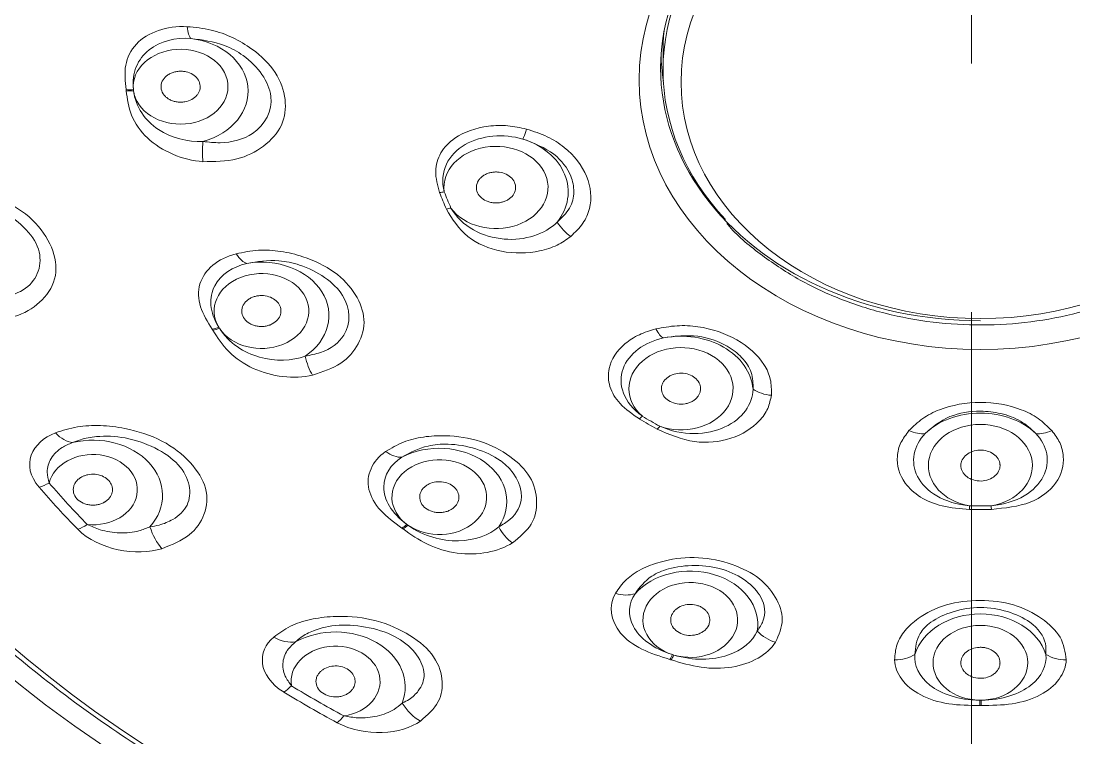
# Model space of a CAD drawing. Extents: x 900 to 2324, y -1513 to 827.
# Drawn here: x 1643.79 to 1670.66, y 518.83 to 537.12 of the extents above; entities that cross this region are included whole.
import ezdxf

# ---------------------------------------------------------------- set-up
doc = ezdxf.new("R2010")
doc.units = 0
doc.header["$LTSCALE"] = 4
doc.header["$MEASUREMENT"] = 0
doc.linetypes.add('CENTER2', pattern=[28.575, 19.05, -3.175, 3.175, -3.175])
doc.layers.add('1', color=7, linetype='CONTINUOUS')
doc.layers.add('Cneter', color=1, linetype='CENTER2', lineweight=13)

msp = doc.modelspace()

# ---------------------------------------------------------------- linework, layer by layer
at = {"layer": '1', "color": 7, "linetype": 'Continuous', "lineweight": 18}
msp.add_line((1660.172, 536.356), (1660.172, 535.871), dxfattribs=at)
at = {"layer": '1', "color": 7, "linetype": 'Continuous', "lineweight": 13}
for centre, major_axis, ratio, start_param, end_param in [((1668.272, 540.198), (37.699, 0), 0.790155, 5.156583, 10.55138), ((1668.272, 535.871), (-8.1, 0), 0.790155, 3.141593, 5.631894), ((1648.198, 537.457), (-0.037, -0.799), 0.234951, 5.362384, 6.059247), ((1647.86, 535.333), (-1.723, 0), 0.790155, 1.90739, 4.560595), ((1647.86, 535.448), (1.209, 0), 0.790155, 3.249378, 9.501792), ((1668.272, 536.956), (21.895, 0), 0.790155, 3.233136, 3.234849), ((1668.272, 536.943), (21.709, 0), 0.790155, 3.233136, 3.234849), ((1656.787, 534.865), (-0.208, -0.772), 0.056522, 0.242482, 0.883937), ((1648.599, 534.04), (-0.061, -0.798), 0.212439, 4.718598, 5.415462), ((1655.909, 532.876), (1.328, 0), 0.790155, 3.665213, 9.529476), ((1655.909, 532.762), (-1.842, 0), 0.790155, 2.581161, 4.330343), ((1668.272, 536.056), (-14.424, 0), 0.790155, 0.29485, 0.333468), ((1668.272, 536.051), (14.302, 0), 0.790155, 3.436443, 3.475061), ((1668.272, 535.923), (8.162, 0), 0.790155, 3.665551, 4.712389), ((1657.905, 532.148), (0.511, -0.615), 0.556904, 4.516601, 5.158057), ((1649.438, 531.71), (0.202, -0.774), 0.44544, 5.337326, 6.034189), ((1649.922, 529.608), (-1.723, 0), 0.790155, 2.276989, 4.930194), ((1649.922, 529.723), (1.209, 0), 0.790155, 3.618977, 9.871391), ((1668.272, 536.956), (21.895, 0), 0.790155, 3.602735, 3.604448), ((1668.272, 536.943), (21.709, 0), 0.790155, 3.602735, 3.604448), ((1660.057, 529.807), (0.189, -0.777), 0.318853, 5.403993, 6.045448), ((1660.631, 527.626), (-1.842, 0), 0.790155, 3.20948, 4.958661), ((1660.631, 527.74), (1.328, 0), 0.790155, 4.293532, 10.157795), ((1651.373, 528.638), (0.177, -0.78), 0.425202, 4.701083, 5.397947), ((1662.982, 528.128), (0.796, -0.078), 0.69797, 4.082197, 4.723652), ((1668.272, 536.056), (-14.424, 0), 0.790155, 0.923169, 0.961787), ((1668.272, 536.051), (14.302, 0), 0.790155, 4.064761, 4.10338), ((1668.272, 525.664), (-1.842, 0), 0.790155, 3.837798, 5.58698), ((1668.272, 525.779), (1.328, 0), 0.790155, 4.92185, 10.786113), ((1644.914, 527.32), (0.359, -0.933), 0.592247, 5.317737, 5.995766), ((1645.62, 525.02), (-1.779, 0), 0.790155, 2.531812, 5.008011), ((1666.464, 527.234), (0.6, -0.53), 0.607043, 5.181947, 5.823402), ((1670.08, 527.234), (0.6, 0.53), 0.607043, 3.601376, 4.242831), ((1654.462, 524.857), (-1.723, 0), 0.790155, 2.646588, 5.299793), ((1645.62, 525.163), (1.136, 0), 0.790155, 4.587753, 9.235255), ((1653.222, 526.705), (0.458, -0.656), 0.61852, 5.225567, 5.92243), ((1654.462, 524.972), (1.209, 0), 0.790155, 3.988576, 10.24099), ((1668.272, 538.198), (-29.098, 0), 0.790155, 0.599521, 0.657116), ((1668.272, 538.168), (28.789, 0), 0.790155, 3.741114, 3.798709), ((1668.272, 536.056), (-14.424, 0), 0.790155, 1.551487, 1.590105), ((1668.272, 536.051), (14.302, 0), 0.790155, 4.69308, 4.731698), ((1668.272, 536.943), (21.709, 0), 0.790155, 3.972334, 3.974047), ((1647.605, 524.394), (0.292, -0.956), 0.556219, 4.729444, 5.407473), ((1668.272, 536.956), (21.895, 0), 0.790155, 3.972334, 3.974047), ((1656.43, 524.393), (0.431, -0.674), 0.60329, 4.599472, 5.296335), ((1660.867, 521.724), (-1.723, 0), 0.790155, 3.016187, 5.669392), ((1660.867, 521.838), (1.209, 0), 0.790155, 4.358175, 10.61059), ((1659.038, 523.117), (0.697, -0.393), 0.730817, 4.998751, 5.695614), ((1668.272, 520.63), (-1.723, 0), 0.790155, 3.385786, 6.038992), ((1651.814, 520.125), (-1.779, 0), 0.790155, 2.845971, 5.32217), ((1668.272, 520.745), (1.209, 0), 0.790155, 4.727775, 10.980189), ((1650.428, 522.163), (0.645, -0.764), 0.716961, 5.188181, 5.86621), ((1663.087, 521.878), (0.676, -0.428), 0.72265, 4.385315, 5.082178), ((1651.814, 520.269), (1.136, 0), 0.790155, 4.901912, 9.549414), ((1668.272, 536.956), (21.895, 0), 0.790155, 4.341933, 4.343647), ((1668.272, 536.943), (21.709, 0), 0.790155, 4.341933, 4.343647), ((1666.101, 521.433), (0.8, 0.023), 0.767163, 4.667088, 5.363952), ((1670.443, 521.433), (0.8, -0.023), 0.767163, 4.060826, 4.75769), ((1668.272, 538.198), (-29.098, 0), 0.790155, 0.91368, 0.971275), ((1668.272, 538.168), (28.789, 0), 0.790155, 4.055273, 4.112868), ((1654.131, 520.037), (0.575, -0.818), 0.690785, 4.621421, 5.29945), ((1668.272, 536.943), (21.709, 0), 0.790155, 4.711532, 4.713246), ((1668.272, 536.956), (21.895, 0), 0.790155, 4.711532, 4.713246)]:
    msp.add_ellipse(centre, major_axis=major_axis, ratio=ratio, start_param=start_param, end_param=end_param, dxfattribs=at)
for centre, major_axis in [((1668.272, 539.177), (33.622, 0)), ((1668.272, 535.623), (-8.709, 0)), ((1668.272, 535.566), (7.641, 0))]:
    msp.add_ellipse(centre, major_axis=major_axis, ratio=0.790155, dxfattribs=at)
at = {"layer": '1', "color": 7, "linetype": 'Continuous', "lineweight": 18}
for centre, major_axis, ratio, start_param, end_param in [((1668.272, 535.871), (-8.1, 0), 0.790155, 5.631894, 6.283185), ((1668.272, 535.923), (8.162, 0), 0.790155, 2.567172, 3.141593), ((1668.272, 536.356), (8.1, 0), 0.790155, 3.061138, 3.141593), ((1668.272, 536.357), (8.15, 0), 0.790155, 3.152785, 3.260973), ((1668.272, 535.923), (8.162, 0), 0.790155, 3.141593, 3.665552), ((1668.272, 535.871), (-8.1, 0), 0.790155, 0, 0.637449), ((1646.655, 535.865), (0.795, 0.092), 0.610341, 4.407184, 4.641599), ((1646.658, 535.836), (-0.794, -0.094), 0.610244, 1.264274, 1.498689), ((1654.588, 533.257), (0.747, 0.287), 0.586457, 4.337038, 4.490685), ((1654.759, 532.842), (-0.733, -0.321), 0.579144, 1.168506, 1.322153), ((1648.831, 529.8), (0.677, 0.426), 0.548886, 4.145622, 4.380037), ((1648.848, 529.774), (-0.676, -0.427), 0.548418, 1.002967, 1.237381), ((1659.644, 527.529), (0.41, 0.687), 0.369764, 4.004746, 4.158392), ((1660.091, 527.272), (-0.386, -0.701), 0.350617, 0.85052, 1.004166), ((1644.504, 525.945), (-0.756, -0.654), 0.50602, 0.844351, 1.158239), ((1667.996, 525.243), (0.012, 0.8), 0.011834, 3.899098, 4.052745), ((1668.549, 525.243), (0.012, -0.8), 0.011834, 5.372033, 5.52568), ((1645.479, 524.885), (0.716, 0.699), 0.485274, 3.956021, 4.26991), ((1653.634, 524.767), (0.468, 0.649), 0.413301, 3.957805, 4.19222), ((1653.661, 524.747), (-0.467, -0.65), 0.412525, 0.815539, 1.049953), ((1668.272, 539.39), (-34.52, 0), 0.790155, 0.629497, 2.51406), ((1660.413, 521.443), (0.235, 0.765), 0.221897, 3.851939, 4.086354), ((1660.448, 521.433), (-0.234, -0.765), 0.220918, 0.710031, 0.944446), ((1650.687, 520.77), (-0.521, -0.854), 0.374386, 0.706149, 1.020037), ((1668.254, 520.28), (0.001, 0.8), 0.000525, 3.81824, 4.052655), ((1668.291, 520.28), (0.001, -0.8), 0.000525, 5.372123, 5.606538), ((1652.028, 520), (0.475, 0.88), 0.345831, 3.8289, 4.142788)]:
    msp.add_ellipse(centre, major_axis=major_axis, ratio=ratio, start_param=start_param, end_param=end_param, dxfattribs=at)
at = {"layer": '1', "color": 7, "linetype": 'Continuous', "lineweight": 13}
for points, knots in [([(1648.026, 536.98), (1647.509, 537.004), (1647.018, 536.843), (1646.587, 536.383), (1646.495, 536.196), (1646.424, 535.793), (1646.445, 535.584), (1646.47, 535.375)], [0, 0, 0, 0, 0.5, 0.5, 0.75, 0.75, 1, 1, 1, 1]), ([(1648.026, 536.98), (1648.231, 536.96), (1648.626, 536.921), (1649.196, 536.716), (1649.782, 536.367), (1650.333, 535.835), (1650.579, 535.123), (1650.495, 534.431), (1650.01, 533.908), (1649.313, 533.543), (1648.727, 533.537), (1648.43, 533.534)], [0, 0, 0, 0, 0.087607, 0.169371, 0.250856, 0.377447, 0.501128, 0.621802, 0.747777, 0.872041, 1, 1, 1, 1]), ([(1646.655, 535.375), (1646.632, 535.585), (1646.657, 535.783), (1646.797, 536.128), (1646.911, 536.273), (1647.337, 536.612), (1647.732, 536.707), (1648.12, 536.679)], [0, 0, 0, 0, 0.25, 0.25, 0.5, 0.5, 1, 1, 1, 1]), ([(1648.429, 534.048), (1648.576, 534.033), (1649.038, 533.983), (1649.885, 534.218), (1650.208, 534.832), (1650.12, 535.568), (1649.726, 536.124), (1648.882, 536.578), (1648.412, 536.64), (1648.12, 536.679)], [0, 0, 0, 0, 0.080562, 0.253207, 0.499831, 0.500495, 0.747529, 0.843295, 1, 1, 1, 1]), ([(1646.473, 535.345), (1646.497, 535.138), (1646.526, 534.926), (1646.693, 534.512), (1646.831, 534.312), (1647.374, 533.798), (1647.913, 533.574), (1648.43, 533.534)], [0, 0, 0, 0, 0.25, 0.25, 0.5, 0.5, 1, 1, 1, 1]), ([(1648.429, 534.048), (1648.047, 534.033), (1647.626, 534.138), (1647.124, 534.47), (1646.976, 534.611), (1646.756, 534.943), (1646.685, 535.138), (1646.658, 535.345)], [0, 0, 0, 0, 0.5, 0.5, 0.75, 0.75, 1, 1, 1, 1]), ([(1654.471, 532.744), (1654.419, 532.927), (1654.32, 533.274), (1654.465, 533.774), (1654.9, 534.227), (1655.55, 534.453), (1656.208, 534.469), (1656.531, 534.4), (1656.689, 534.366)], [0, 0, 0, 0, 0.178327, 0.339125, 0.500023, 0.752204, 0.878517, 1, 1, 1, 1]), ([(1656.689, 534.366), (1656.869, 534.308), (1657.218, 534.195), (1657.812, 533.819), (1658.304, 533.175), (1658.374, 532.458), (1658.146, 531.942), (1657.928, 531.733), (1657.816, 531.625)], [0, 0, 0, 0, 0.130106, 0.252927, 0.499594, 0.746402, 0.869479, 1, 1, 1, 1]), ([(1654.588, 532.767), (1654.523, 533.018), (1654.545, 533.262), (1654.74, 533.675), (1654.912, 533.848), (1655.538, 534.212), (1656.108, 534.252), (1656.595, 534.112)], [0, 0, 0, 0, 0.25, 0.25, 0.5, 0.5, 1, 1, 1, 1]), ([(1657.469, 531.988), (1657.589, 532.102), (1657.821, 532.322), (1657.923, 532.752), (1657.832, 533.24), (1657.417, 533.795), (1656.879, 534.003), (1656.595, 534.112)], [0, 0, 0, 0, 0.179168, 0.347393, 0.501625, 0.737142, 1, 1, 1, 1]), ([(1641.403, 532.931), (1641.614, 532.94), (1642.023, 532.957), (1642.665, 532.832), (1643.378, 532.559), (1644.129, 532.086), (1644.622, 531.354), (1644.746, 530.595), (1644.375, 529.988), (1643.732, 529.551), (1643.138, 529.487), (1642.832, 529.454)], [0, 0, 0, 0, 0.087456, 0.169153, 0.25014, 0.377375, 0.499739, 0.622279, 0.749894, 0.871256, 1, 1, 1, 1]), ([(1642.715, 530.066), (1642.803, 530.058), (1643.044, 530.037), (1643.497, 530.091), (1644.181, 530.377), (1644.36, 530.993), (1644.045, 531.759), (1643.372, 532.34), (1642.469, 532.585), (1641.979, 532.622), (1641.756, 532.601), (1641.676, 532.593)], [0, 0, 0, 0, 0.046355, 0.127416, 0.254336, 0.50001, 0.500136, 0.746142, 0.872777, 0.954138, 1, 1, 1, 1]), ([(1657.816, 531.625), (1657.705, 531.547), (1657.475, 531.385), (1656.888, 531.197), (1656.055, 531.174), (1655.087, 531.584), (1654.795, 532.072), (1654.643, 532.326)], [0, 0, 0, 0, 0.121003, 0.24993, 0.500418, 0.740079, 1, 1, 1, 1]), ([(1649.277, 531.184), (1649.464, 531.222), (1649.826, 531.295), (1650.418, 531.261), (1651.09, 531.098), (1651.818, 530.755), (1652.363, 530.159), (1652.611, 529.492), (1652.431, 528.871), (1651.993, 528.338), (1651.486, 528.171), (1651.229, 528.086)], [0, 0, 0, 0, 0.087607, 0.169371, 0.250856, 0.377447, 0.501128, 0.621802, 0.747777, 0.872041, 1, 1, 1, 1]), ([(1649.277, 531.184), (1648.816, 531.063), (1648.462, 530.778), (1648.3, 530.23), (1648.307, 530.03), (1648.431, 529.635), (1648.547, 529.446), (1648.665, 529.258)], [0, 0, 0, 0, 0.5, 0.5, 0.75, 0.75, 1, 1, 1, 1]), ([(1651.04, 528.572), (1651.173, 528.598), (1651.591, 528.678), (1652.209, 529.129), (1652.201, 529.79), (1651.783, 530.451), (1651.184, 530.861), (1650.249, 531.051), (1649.817, 530.981), (1649.549, 530.937)], [0, 0, 0, 0, 0.080562, 0.253207, 0.499831, 0.500495, 0.747529, 0.843295, 1, 1, 1, 1]), ([(1648.831, 529.31), (1648.714, 529.5), (1648.647, 529.691), (1648.617, 530.052), (1648.653, 530.219), (1648.881, 530.655), (1649.19, 530.855), (1649.549, 530.937)], [0, 0, 0, 0, 0.25, 0.25, 0.5, 0.5, 1, 1, 1, 1]), ([(1648.682, 529.232), (1648.799, 529.046), (1648.922, 528.856), (1649.261, 528.516), (1649.475, 528.368), (1650.187, 528.04), (1650.76, 527.98), (1651.229, 528.086)], [0, 0, 0, 0, 0.25, 0.25, 0.5, 0.5, 1, 1, 1, 1]), ([(1651.04, 528.572), (1650.706, 528.451), (1650.281, 528.431), (1649.675, 528.6), (1649.477, 528.689), (1649.123, 528.937), (1648.968, 529.098), (1648.848, 529.284)], [0, 0, 0, 0, 0.5, 0.5, 0.75, 0.75, 1, 1, 1, 1]), ([(1659.57, 526.967), (1659.392, 527.09), (1659.052, 527.324), (1658.777, 527.791), (1658.754, 528.35), (1659.068, 528.823), (1659.548, 529.132), (1659.842, 529.221), (1659.986, 529.265)], [0, 0, 0, 0, 0.178327, 0.339125, 0.500023, 0.752204, 0.878517, 1, 1, 1, 1]), ([(1659.986, 529.265), (1660.165, 529.299), (1660.514, 529.365), (1661.247, 529.33), (1662.11, 529.033), (1662.714, 528.49), (1662.94, 527.973), (1662.938, 527.708), (1662.937, 527.571)], [0, 0, 0, 0, 0.130106, 0.252927, 0.499594, 0.746402, 0.869479, 1, 1, 1, 1]), ([(1662.469, 527.724), (1662.469, 527.869), (1662.469, 528.149), (1662.211, 528.539), (1661.765, 528.889), (1661.032, 529.149), (1660.475, 529.076), (1660.182, 529.037)], [0, 0, 0, 0, 0.179168, 0.347393, 0.501625, 0.737142, 1, 1, 1, 1]), ([(1659.644, 527.038), (1659.405, 527.212), (1659.239, 527.419), (1659.081, 527.841), (1659.083, 528.058), (1659.293, 528.638), (1659.701, 528.928), (1660.182, 529.037)], [0, 0, 0, 0, 0.25, 0.25, 0.5, 0.5, 1, 1, 1, 1]), ([(1662.937, 527.571), (1662.914, 527.458), (1662.867, 527.225), (1662.572, 526.811), (1661.967, 526.418), (1660.926, 526.312), (1660.331, 526.573), (1660.021, 526.708)], [0, 0, 0, 0, 0.121003, 0.24993, 0.500418, 0.740079, 1, 1, 1, 1]), ([(1662.469, 527.724), (1662.459, 527.344), (1662.203, 526.972), (1661.522, 526.658), (1661.252, 526.596), (1660.68, 526.593), (1660.376, 526.655), (1660.091, 526.782)], [0, 0, 0, 0, 0.5, 0.5, 0.75, 0.75, 1, 1, 1, 1]), ([(1666.449, 526.669), (1666.559, 526.778), (1666.773, 526.988), (1667.366, 527.294), (1668.271, 527.451), (1669.177, 527.295), (1669.771, 526.989), (1669.986, 526.778), (1670.096, 526.669)], [0, 0, 0, 0, 0.130106, 0.252927, 0.499594, 0.746402, 0.869479, 1, 1, 1, 1]), ([(1669.686, 526.597), (1669.566, 526.711), (1669.333, 526.932), (1668.814, 527.121), (1668.184, 527.195), (1667.412, 527.069), (1667.05, 526.76), (1666.859, 526.597)], [0, 0, 0, 0, 0.179168, 0.347393, 0.501625, 0.737142, 1, 1, 1, 1]), ([(1644.664, 526.614), (1644.846, 526.672), (1645.197, 526.784), (1645.812, 526.816), (1646.553, 526.726), (1647.411, 526.454), (1648.152, 525.876), (1648.581, 525.186), (1648.511, 524.524), (1648.131, 523.959), (1647.637, 523.759), (1647.383, 523.656)], [0, 0, 0, 0, 0.087456, 0.169153, 0.25014, 0.377375, 0.499739, 0.622279, 0.749894, 0.871256, 1, 1, 1, 1]), ([(1647.078, 524.215), (1647.156, 524.228), (1647.371, 524.264), (1647.736, 524.421), (1648.203, 524.851), (1648.096, 525.475), (1647.498, 526.127), (1646.666, 526.52), (1645.784, 526.541), (1645.347, 526.463), (1645.167, 526.39), (1645.102, 526.364)], [0, 0, 0, 0, 0.046355, 0.127416, 0.254336, 0.50001, 0.500136, 0.746142, 0.872777, 0.954138, 1, 1, 1, 1]), ([(1653.093, 526.136), (1653.238, 526.223), (1653.517, 526.391), (1654.051, 526.524), (1654.719, 526.558), (1655.525, 526.442), (1656.295, 526.04), (1656.842, 525.49), (1656.991, 524.865), (1656.872, 524.249), (1656.512, 523.954), (1656.329, 523.805)], [0, 0, 0, 0, 0.087607, 0.169371, 0.250856, 0.377447, 0.501128, 0.621802, 0.747777, 0.872041, 1, 1, 1, 1]), ([(1667.994, 524.661), (1667.757, 524.678), (1667.305, 524.709), (1666.716, 524.954), (1666.244, 525.386), (1666.102, 525.903), (1666.219, 526.365), (1666.373, 526.569), (1666.449, 526.669)], [0, 0, 0, 0, 0.178327, 0.339125, 0.500023, 0.752204, 0.878517, 1, 1, 1, 1]), ([(1667.996, 524.752), (1667.673, 524.781), (1667.384, 524.872), (1666.932, 525.137), (1666.765, 525.312), (1666.477, 525.871), (1666.568, 526.29), (1666.859, 526.597)], [0, 0, 0, 0, 0.25, 0.25, 0.5, 0.5, 1, 1, 1, 1]), ([(1669.686, 526.597), (1669.978, 526.289), (1670.07, 525.876), (1669.78, 525.312), (1669.615, 525.139), (1669.164, 524.873), (1668.873, 524.781), (1668.549, 524.752)], [0, 0, 0, 0, 0.5, 0.5, 0.75, 0.75, 1, 1, 1, 1]), ([(1670.096, 526.669), (1670.17, 526.57), (1670.323, 526.364), (1670.433, 525.902), (1670.287, 525.316), (1669.571, 524.76), (1668.9, 524.695), (1668.551, 524.661)], [0, 0, 0, 0, 0.121003, 0.24993, 0.500418, 0.740079, 1, 1, 1, 1]), ([(1655.978, 524.211), (1656.079, 524.271), (1656.396, 524.46), (1656.702, 525.048), (1656.365, 525.657), (1655.673, 526.155), (1654.95, 526.369), (1654.049, 526.288), (1653.715, 526.105), (1653.507, 525.991)], [0, 0, 0, 0, 0.080562, 0.253207, 0.499831, 0.500495, 0.747529, 0.843295, 1, 1, 1, 1]), ([(1653.093, 526.136), (1652.75, 525.896), (1652.582, 525.534), (1652.71, 524.981), (1652.815, 524.798), (1653.118, 524.466), (1653.312, 524.323), (1653.508, 524.181)], [0, 0, 0, 0, 0.5, 0.5, 0.75, 0.75, 1, 1, 1, 1]), ([(1653.634, 524.276), (1653.438, 524.42), (1653.288, 524.579), (1653.091, 524.907), (1653.045, 525.072), (1653.044, 525.541), (1653.225, 525.814), (1653.507, 525.991)], [0, 0, 0, 0, 0.25, 0.25, 0.5, 0.5, 1, 1, 1, 1]), ([(1653.536, 524.161), (1653.73, 524.022), (1653.932, 523.88), (1654.397, 523.659), (1654.657, 523.58), (1655.442, 523.473), (1655.972, 523.577), (1656.329, 523.805)], [0, 0, 0, 0, 0.25, 0.25, 0.5, 0.5, 1, 1, 1, 1]), ([(1658.959, 522.518), (1659.042, 522.639), (1659.202, 522.872), (1659.605, 523.143), (1660.178, 523.361), (1660.953, 523.478), (1661.845, 523.322), (1662.617, 522.966), (1663.075, 522.431), (1663.291, 521.83), (1663.126, 521.457), (1663.042, 521.268)], [0, 0, 0, 0, 0.087607, 0.169371, 0.250856, 0.377447, 0.501128, 0.621802, 0.747777, 0.872041, 1, 1, 1, 1]), ([(1662.576, 521.553), (1662.632, 521.637), (1662.805, 521.899), (1662.757, 522.524), (1662.137, 522.992), (1661.265, 523.259), (1660.515, 523.255), (1659.771, 522.932), (1659.578, 522.67), (1659.458, 522.508)], [0, 0, 0, 0, 0.080562, 0.253207, 0.499831, 0.500495, 0.747529, 0.843295, 1, 1, 1, 1]), ([(1658.959, 522.518), (1658.78, 522.202), (1658.821, 521.821), (1659.222, 521.346), (1659.411, 521.206), (1659.852, 520.984), (1660.098, 520.906), (1660.346, 520.83)], [0, 0, 0, 0, 0.5, 0.5, 0.75, 0.75, 1, 1, 1, 1]), ([(1660.413, 520.953), (1660.165, 521.031), (1659.952, 521.137), (1659.615, 521.386), (1659.494, 521.527), (1659.263, 521.961), (1659.293, 522.265), (1659.458, 522.508)], [0, 0, 0, 0, 0.25, 0.25, 0.5, 0.5, 1, 1, 1, 1]), ([(1666.083, 520.819), (1666.092, 520.953), (1666.111, 521.212), (1666.329, 521.576), (1666.731, 521.938), (1667.37, 522.264), (1668.263, 522.371), (1669.156, 522.262), (1669.86, 521.898), (1670.383, 521.406), (1670.435, 521.016), (1670.462, 520.819)], [0, 0, 0, 0, 0.087607, 0.169371, 0.250856, 0.377447, 0.501128, 0.621802, 0.747777, 0.872041, 1, 1, 1, 1]), ([(1669.944, 520.959), (1669.946, 521.051), (1669.953, 521.339), (1669.558, 521.899), (1668.738, 522.155), (1667.802, 522.154), (1667.128, 521.941), (1666.641, 521.435), (1666.616, 521.141), (1666.6, 520.959)], [0, 0, 0, 0, 0.080562, 0.253207, 0.499831, 0.500495, 0.747529, 0.843295, 1, 1, 1, 1]), ([(1650.236, 521.402), (1650.37, 521.5), (1650.63, 521.688), (1651.159, 521.863), (1651.854, 521.953), (1652.736, 521.899), (1653.652, 521.528), (1654.343, 520.979), (1654.582, 520.337), (1654.502, 519.715), (1654.157, 519.41), (1653.979, 519.253)], [0, 0, 0, 0, 0.087456, 0.169153, 0.25014, 0.377375, 0.499739, 0.622279, 0.749894, 0.871256, 1, 1, 1, 1]), ([(1653.516, 519.716), (1653.577, 519.746), (1653.743, 519.83), (1653.985, 520.063), (1654.19, 520.576), (1653.808, 521.14), (1652.984, 521.613), (1652.075, 521.789), (1651.3, 521.603), (1650.959, 521.427), (1650.839, 521.317), (1650.796, 521.277)], [0, 0, 0, 0, 0.046355, 0.127416, 0.254336, 0.50001, 0.500136, 0.746142, 0.872777, 0.954138, 1, 1, 1, 1]), ([(1662.576, 521.553), (1662.463, 521.295), (1662.195, 521.063), (1661.63, 520.874), (1661.414, 520.836), (1660.947, 520.833), (1660.695, 520.869), (1660.448, 520.943)], [0, 0, 0, 0, 0.5, 0.5, 0.75, 0.75, 1, 1, 1, 1]), ([(1660.381, 520.819), (1660.626, 520.744), (1660.879, 520.67), (1661.407, 520.595), (1661.678, 520.595), (1662.43, 520.715), (1662.846, 520.958), (1663.042, 521.268)], [0, 0, 0, 0, 0.25, 0.25, 0.5, 0.5, 1, 1, 1, 1]), ([(1666.083, 520.819), (1666.093, 520.478), (1666.336, 520.139), (1666.957, 519.815), (1667.203, 519.739), (1667.723, 519.659), (1667.988, 519.656), (1668.254, 519.656)], [0, 0, 0, 0, 0.5, 0.5, 0.75, 0.75, 1, 1, 1, 1]), ([(1668.254, 519.789), (1667.987, 519.791), (1667.74, 519.829), (1667.309, 519.965), (1667.128, 520.061), (1666.7, 520.398), (1666.573, 520.687), (1666.6, 520.959)], [0, 0, 0, 0, 0.25, 0.25, 0.5, 0.5, 1, 1, 1, 1]), ([(1669.944, 520.959), (1669.972, 520.688), (1669.844, 520.397), (1669.418, 520.062), (1669.237, 519.965), (1668.807, 519.83), (1668.555, 519.791), (1668.291, 519.789)], [0, 0, 0, 0, 0.5, 0.5, 0.75, 0.75, 1, 1, 1, 1]), ([(1668.291, 519.656), (1668.554, 519.656), (1668.824, 519.659), (1669.343, 519.739), (1669.59, 519.816), (1670.207, 520.138), (1670.452, 520.479), (1670.462, 520.819)], [0, 0, 0, 0, 0.25, 0.25, 0.5, 0.5, 1, 1, 1, 1])]:
    msp.add_open_spline(points, degree=3, knots=knots, dxfattribs=at)
at = {"layer": '1', "color": 7, "linetype": 'Continuous', "lineweight": 18}
for points, knots in [([(1647.811, 535.841), (1647.795, 535.84), (1647.762, 535.836), (1647.697, 535.823), (1647.618, 535.797), (1647.534, 535.751), (1647.439, 535.673), (1647.362, 535.55), (1647.352, 535.384), (1647.415, 535.253), (1647.502, 535.168), (1647.582, 535.116), (1647.674, 535.079), (1647.772, 535.057), (1647.847, 535.052), (1647.896, 535.054), (1647.929, 535.056), (1648.017, 535.069), (1648.151, 535.115), (1648.263, 535.205), (1648.322, 535.292), (1648.351, 535.362), (1648.362, 535.435), (1648.355, 535.533), (1648.302, 535.652), (1648.176, 535.767), (1648.033, 535.825), (1647.924, 535.841), (1647.86, 535.844), (1647.827, 535.843), (1647.811, 535.841)], [0, 0, 0, 0, 0.015625, 0.03125, 0.0625, 0.09375, 0.125, 0.1875, 0.25, 0.3125, 0.34375, 0.375, 0.40625, 0.4375, 0.46875, 0.476562, 0.484375, 0.5, 0.5625, 0.625, 0.65625, 0.6875, 0.71875, 0.75, 0.8125, 0.875, 0.9375, 0.96875, 0.984375, 1, 1, 1, 1]), ([(1661.802, 531.957), (1661.809, 531.949), (1662.041, 531.659), (1662.64, 531.172), (1663.591, 530.524), (1664.673, 530.014), (1665.835, 529.639), (1667.058, 529.413), (1668.309, 529.34), (1669.561, 529.423), (1670.782, 529.658), (1671.945, 530.042), (1673.021, 530.566), (1673.985, 531.218), (1674.812, 531.984), (1675.482, 532.845), (1675.978, 533.778), (1676.281, 534.743), (1676.367, 535.45), (1676.372, 535.819), (1676.372, 535.871)], [0, 0, 0, 0, 0.001863, 0.063469, 0.125304, 0.187297, 0.249386, 0.311528, 0.373702, 0.435903, 0.498134, 0.560396, 0.622683, 0.684966, 0.747192, 0.809278, 0.871128, 0.932666, 0.990473, 1, 1, 1, 1]), ([(1655.754, 533.252), (1655.738, 533.248), (1655.707, 533.239), (1655.647, 533.215), (1655.579, 533.177), (1655.51, 533.119), (1655.439, 533.029), (1655.396, 532.899), (1655.425, 532.739), (1655.533, 532.6), (1655.672, 532.521), (1655.8, 532.488), (1655.9, 532.479), (1655.983, 532.484), (1656.039, 532.495), (1656.07, 532.502), (1656.116, 532.516), (1656.181, 532.542), (1656.283, 532.606), (1656.377, 532.711), (1656.421, 532.861), (1656.391, 533.013), (1656.291, 533.146), (1656.135, 533.24), (1655.977, 533.274), (1655.848, 533.271), (1655.785, 533.26), (1655.754, 533.252)], [0, 0, 0, 0, 0.015625, 0.03125, 0.0625, 0.09375, 0.125, 0.1875, 0.25, 0.3125, 0.375, 0.40625, 0.4375, 0.46875, 0.484375, 0.492188, 0.5, 0.53125, 0.5625, 0.625, 0.6875, 0.75, 0.8125, 0.875, 0.9375, 0.96875, 1, 1, 1, 1]), ([(1657.469, 531.988), (1657.16, 531.689), (1656.654, 531.513), (1655.843, 531.582), (1655.571, 531.66), (1655.096, 531.925), (1654.894, 532.117), (1654.759, 532.352)], [0, 0, 0, 0, 0.5, 0.5, 0.75, 0.75, 1, 1, 1, 1]), ([(1649.696, 530.075), (1649.682, 530.07), (1649.653, 530.057), (1649.598, 530.026), (1649.537, 529.979), (1649.479, 529.912), (1649.426, 529.812), (1649.411, 529.675), (1649.477, 529.518), (1649.596, 529.414), (1649.716, 529.359), (1649.815, 529.334), (1649.917, 529.325), (1650.018, 529.332), (1650.09, 529.35), (1650.135, 529.365), (1650.165, 529.377), (1650.242, 529.414), (1650.345, 529.495), (1650.408, 529.611), (1650.424, 529.708), (1650.419, 529.782), (1650.396, 529.854), (1650.344, 529.943), (1650.241, 530.039), (1650.07, 530.11), (1649.911, 530.123), (1649.801, 530.107), (1649.741, 530.091), (1649.711, 530.081), (1649.696, 530.075)], [0, 0, 0, 0, 0.015625, 0.03125, 0.0625, 0.09375, 0.125, 0.1875, 0.25, 0.3125, 0.34375, 0.375, 0.40625, 0.4375, 0.46875, 0.476562, 0.484375, 0.5, 0.5625, 0.625, 0.65625, 0.6875, 0.71875, 0.75, 0.8125, 0.875, 0.9375, 0.96875, 0.984375, 1, 1, 1, 1]), ([(1660.226, 527.972), (1660.217, 527.962), (1660.199, 527.94), (1660.168, 527.893), (1660.141, 527.83), (1660.128, 527.751), (1660.138, 527.646), (1660.2, 527.52), (1660.343, 527.404), (1660.533, 527.342), (1660.704, 527.343), (1660.832, 527.376), (1660.92, 527.415), (1660.983, 527.457), (1661.02, 527.492), (1661.04, 527.513), (1661.067, 527.545), (1661.1, 527.597), (1661.135, 527.695), (1661.132, 527.824), (1661.057, 527.966), (1660.92, 528.075), (1660.74, 528.136), (1660.544, 528.139), (1660.391, 528.093), (1660.288, 528.031), (1660.246, 527.993), (1660.226, 527.972)], [0, 0, 0, 0, 0.015625, 0.03125, 0.0625, 0.09375, 0.125, 0.1875, 0.25, 0.3125, 0.375, 0.40625, 0.4375, 0.46875, 0.484375, 0.492188, 0.5, 0.53125, 0.5625, 0.625, 0.6875, 0.75, 0.8125, 0.875, 0.9375, 0.96875, 1, 1, 1, 1]), ([(1645.102, 526.364), (1645.01, 526.327), (1644.781, 526.232), (1644.531, 525.977), (1644.425, 525.647), (1644.481, 525.425), (1644.504, 525.332)], [0, 0, 0, 0, 0.200427, 0.49953, 0.790892, 1, 1, 1, 1]), ([(1667.772, 525.778), (1667.772, 525.765), (1667.774, 525.739), (1667.784, 525.687), (1667.809, 525.624), (1667.857, 525.554), (1667.943, 525.473), (1668.087, 525.4), (1668.289, 525.373), (1668.489, 525.411), (1668.627, 525.491), (1668.706, 525.577), (1668.748, 525.649), (1668.767, 525.713), (1668.772, 525.758), (1668.773, 525.784), (1668.771, 525.823), (1668.759, 525.88), (1668.714, 525.976), (1668.615, 526.079), (1668.449, 526.159), (1668.257, 526.183), (1668.066, 526.149), (1667.905, 526.061), (1667.815, 525.952), (1667.779, 525.855), (1667.772, 525.804), (1667.772, 525.778)], [0, 0, 0, 0, 0.015625, 0.03125, 0.0625, 0.09375, 0.125, 0.1875, 0.25, 0.3125, 0.375, 0.40625, 0.4375, 0.46875, 0.484375, 0.492188, 0.5, 0.53125, 0.5625, 0.625, 0.6875, 0.75, 0.8125, 0.875, 0.9375, 0.96875, 1, 1, 1, 1]), ([(1645.326, 525.483), (1645.319, 525.479), (1645.305, 525.47), (1645.279, 525.453), (1645.236, 525.419), (1645.184, 525.363), (1645.142, 525.287), (1645.112, 525.18), (1645.129, 525.04), (1645.236, 524.891), (1645.384, 524.807), (1645.519, 524.773), (1645.625, 524.765), (1645.729, 524.775), (1645.81, 524.796), (1645.863, 524.817), (1645.891, 524.831), (1645.908, 524.84), (1645.921, 524.848), (1645.934, 524.856), (1645.956, 524.871), (1646.021, 524.92), (1646.08, 524.995), (1646.114, 525.088), (1646.126, 525.184), (1646.099, 525.303), (1646.006, 525.428), (1645.859, 525.52), (1645.679, 525.565), (1645.521, 525.556), (1645.408, 525.523), (1645.354, 525.499), (1645.329, 525.485), (1645.326, 525.483)], [0, 0, 0, 0, 0.007812, 0.015625, 0.03125, 0.0625, 0.09375, 0.125, 0.1875, 0.25, 0.3125, 0.34375, 0.375, 0.40625, 0.4375, 0.453125, 0.460938, 0.46875, 0.472656, 0.476562, 0.484375, 0.5, 0.5625, 0.59375, 0.625, 0.6875, 0.75, 0.8125, 0.875, 0.9375, 0.96875, 0.996094, 1, 1, 1, 1]), ([(1654.09, 525.237), (1654.079, 525.227), (1654.058, 525.207), (1654.021, 525.163), (1653.985, 525.101), (1653.962, 525.022), (1653.959, 524.914), (1654.007, 524.782), (1654.141, 524.654), (1654.299, 524.591), (1654.436, 524.575), (1654.54, 524.579), (1654.639, 524.6), (1654.73, 524.636), (1654.789, 524.672), (1654.824, 524.7), (1654.846, 524.719), (1654.902, 524.775), (1654.961, 524.881), (1654.967, 525.007), (1654.937, 525.102), (1654.898, 525.169), (1654.844, 525.23), (1654.755, 525.299), (1654.615, 525.358), (1654.423, 525.376), (1654.268, 525.342), (1654.174, 525.297), (1654.124, 525.264), (1654.101, 525.246), (1654.09, 525.237)], [0, 0, 0, 0, 0.015625, 0.03125, 0.0625, 0.09375, 0.125, 0.1875, 0.25, 0.3125, 0.34375, 0.375, 0.40625, 0.4375, 0.46875, 0.476562, 0.484375, 0.5, 0.5625, 0.625, 0.65625, 0.6875, 0.71875, 0.75, 0.8125, 0.875, 0.9375, 0.96875, 0.984375, 1, 1, 1, 1]), ([(1640.428, 524.09), (1640.707, 523.758), (1641.486, 522.88), (1642.902, 521.536), (1644.669, 520.071), (1646.575, 518.719), (1648.603, 517.484), (1650.742, 516.373), (1652.981, 515.393), (1655.306, 514.55), (1657.705, 513.847), (1660.163, 513.29), (1662.667, 512.881), (1665.203, 512.622), (1667.756, 512.515), (1670.312, 512.56), (1672.857, 512.758), (1675.376, 513.107), (1677.855, 513.605), (1680.28, 514.249), (1682.637, 515.037), (1684.913, 515.963), (1687.095, 517.022), (1689.17, 518.209), (1691.127, 519.517), (1692.957, 520.936), (1694.635, 522.468), (1695.789, 523.642), (1696.337, 524.325), (1696.426, 524.438)], [0, 0, 0, 0, 0.02283, 0.061557, 0.100301, 0.139057, 0.177824, 0.216598, 0.255377, 0.29416, 0.332945, 0.371732, 0.410519, 0.449308, 0.488097, 0.526887, 0.565678, 0.60447, 0.643263, 0.682058, 0.720853, 0.759649, 0.798445, 0.83724, 0.876031, 0.914818, 0.953596, 0.992363, 1, 1, 1, 1]), ([(1645.479, 524.273), (1645.585, 524.224), (1645.839, 524.109), (1646.312, 524.041), (1646.758, 524.083), (1646.987, 524.177), (1647.078, 524.215)], [0, 0, 0, 0, 0.208279, 0.500324, 0.801781, 1, 1, 1, 1]), ([(1655.978, 524.211), (1655.738, 524.005), (1655.366, 523.867), (1654.739, 523.854), (1654.517, 523.881), (1654.076, 524.012), (1653.858, 524.117), (1653.661, 524.256)], [0, 0, 0, 0, 0.5, 0.5, 0.75, 0.75, 1, 1, 1, 1]), ([(1637.788, 522.518), (1638.071, 522.202), (1638.9, 521.32), (1640.411, 519.953), (1642.317, 518.433), (1644.36, 517.027), (1646.523, 515.738), (1648.795, 514.576), (1650.637, 513.774), (1651.713, 513.357), (1651.982, 513.256)], [0, 0, 0, 0, 0.078639, 0.224104, 0.369616, 0.515166, 0.660747, 0.806349, 0.951968, 1, 1, 1, 1]), ([(1660.4, 521.979), (1660.394, 521.967), (1660.384, 521.942), (1660.369, 521.89), (1660.364, 521.823), (1660.378, 521.743), (1660.424, 521.641), (1660.53, 521.532), (1660.713, 521.45), (1660.889, 521.437), (1661.025, 521.461), (1661.119, 521.494), (1661.203, 521.542), (1661.271, 521.601), (1661.31, 521.652), (1661.33, 521.688), (1661.341, 521.712), (1661.367, 521.78), (1661.374, 521.896), (1661.322, 522.015), (1661.25, 522.095), (1661.184, 522.147), (1661.106, 522.188), (1660.991, 522.227), (1660.833, 522.242), (1660.647, 522.204), (1660.517, 522.129), (1660.45, 522.059), (1660.419, 522.015), (1660.406, 521.991), (1660.4, 521.979)], [0, 0, 0, 0, 0.015625, 0.03125, 0.0625, 0.09375, 0.125, 0.1875, 0.25, 0.3125, 0.34375, 0.375, 0.40625, 0.4375, 0.46875, 0.476562, 0.484375, 0.5, 0.5625, 0.625, 0.65625, 0.6875, 0.71875, 0.75, 0.8125, 0.875, 0.9375, 0.96875, 0.984375, 1, 1, 1, 1]), ([(1650.796, 521.277), (1650.729, 521.22), (1650.562, 521.076), (1650.445, 520.774), (1650.487, 520.436), (1650.628, 520.239), (1650.687, 520.157)], [0, 0, 0, 0, 0.200427, 0.49953, 0.790892, 1, 1, 1, 1]), ([(1667.772, 520.742), (1667.772, 520.73), (1667.774, 520.703), (1667.785, 520.651), (1667.81, 520.586), (1667.861, 520.516), (1667.95, 520.434), (1668.098, 520.362), (1668.307, 520.339), (1668.477, 520.377), (1668.592, 520.437), (1668.665, 520.496), (1668.721, 520.564), (1668.758, 520.639), (1668.77, 520.698), (1668.772, 520.737), (1668.772, 520.763), (1668.765, 520.833), (1668.719, 520.943), (1668.616, 521.039), (1668.512, 521.094), (1668.427, 521.123), (1668.336, 521.139), (1668.211, 521.142), (1668.056, 521.111), (1667.9, 521.022), (1667.814, 520.915), (1667.783, 520.831), (1667.774, 520.781), (1667.772, 520.755), (1667.772, 520.742)], [0, 0, 0, 0, 0.015625, 0.03125, 0.0625, 0.09375, 0.125, 0.1875, 0.25, 0.3125, 0.34375, 0.375, 0.40625, 0.4375, 0.46875, 0.476562, 0.484375, 0.5, 0.5625, 0.625, 0.65625, 0.6875, 0.71875, 0.75, 0.8125, 0.875, 0.9375, 0.96875, 0.984375, 1, 1, 1, 1]), ([(1651.41, 520.501), (1651.405, 520.495), (1651.395, 520.484), (1651.377, 520.46), (1651.349, 520.418), (1651.322, 520.352), (1651.311, 520.27), (1651.325, 520.16), (1651.396, 520.031), (1651.556, 519.916), (1651.729, 519.872), (1651.871, 519.873), (1651.975, 519.891), (1652.07, 519.926), (1652.139, 519.966), (1652.181, 519.999), (1652.202, 520.019), (1652.215, 520.032), (1652.224, 520.043), (1652.234, 520.053), (1652.249, 520.072), (1652.291, 520.135), (1652.317, 520.221), (1652.313, 520.318), (1652.287, 520.412), (1652.215, 520.519), (1652.078, 520.615), (1651.902, 520.667), (1651.713, 520.665), (1651.567, 520.618), (1651.472, 520.559), (1651.431, 520.523), (1651.412, 520.503), (1651.41, 520.501)], [0, 0, 0, 0, 0.007812, 0.015625, 0.03125, 0.0625, 0.09375, 0.125, 0.1875, 0.25, 0.3125, 0.34375, 0.375, 0.40625, 0.4375, 0.453125, 0.460938, 0.46875, 0.472656, 0.476562, 0.484375, 0.5, 0.5625, 0.59375, 0.625, 0.6875, 0.75, 0.8125, 0.875, 0.9375, 0.96875, 0.996094, 1, 1, 1, 1]), ([(1652.028, 519.387), (1652.147, 519.367), (1652.433, 519.319), (1652.896, 519.368), (1653.284, 519.515), (1653.45, 519.659), (1653.516, 519.716)], [0, 0, 0, 0, 0.208279, 0.500324, 0.801781, 1, 1, 1, 1])]:
    msp.add_open_spline(points, degree=3, knots=knots, dxfattribs=at)
at = {"layer": '1', "color": 7, "linetype": 'Continuous', "lineweight": 13}
for points in [[(1644.664, 526.614), (1644.064, 526.383), (1643.762, 525.788), (1644.249, 525.225)], [(1645.234, 524.153), (1645.759, 523.616), (1646.747, 523.462), (1647.383, 523.656)], [(1650.236, 521.402), (1649.811, 521.043), (1649.815, 520.411), (1650.499, 519.994)], [(1651.854, 519.216), (1652.564, 518.832), (1653.506, 518.92), (1653.979, 519.253)]]:
    msp.add_open_spline(points, degree=3, dxfattribs=at)
at = {"layer": 'Cneter', "lineweight": 5, "ltscale": 0.5}
msp.add_line((1668.046, 148.694), (1668.046, 576.285), dxfattribs=at)

doc.saveas('drawing.dxf')
